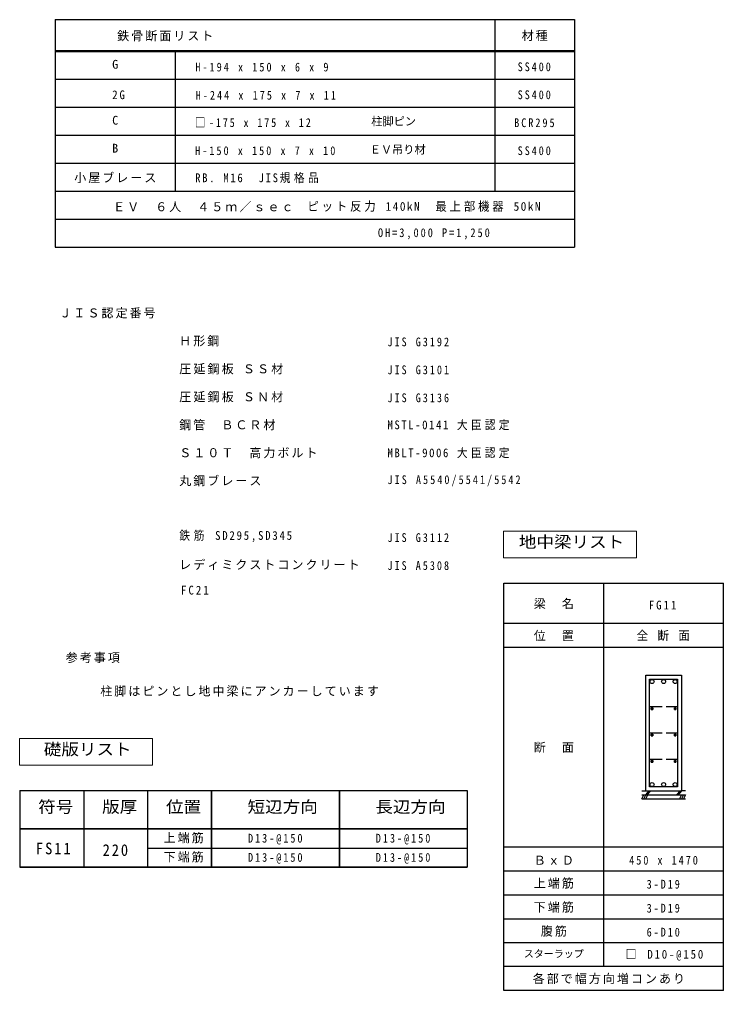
# Model space of a CAD drawing. Units: millimetres at full size, sheet at 1:50; details may follow other scales. Extents: x -9576 to 8905, y -5924 to 6588.
# Drawn here: x 92 to 8905, y -5924 to 6234 of the extents above; entities that cross this region are included whole.
import ezdxf
from ezdxf.enums import TextEntityAlignment as Align

# ---------------------------------------------------------------- set-up
doc = ezdxf.new("R2010")
doc.units = ezdxf.units.MM
doc.header["$LTSCALE"] = 50
doc.linetypes.add('DASHED1', pattern=[1.8, 1.2, -0.6])
doc.linetypes.add('DASHED3', pattern=[4, 3, -1])
doc.layers.add('0-2_LAYER6', color=7, linetype='DASHED1', lineweight=18)
doc.layers.add('0-3_LAYER7', color=7, linetype='Continuous', lineweight=25)
doc.styles.add('ＭＳ ゴシック', font='')
doc.styles.add('ＭＳ Ｐゴシック', font='')
doc.styles.get('ＭＳ ゴシック').set_extended_font_data('MS Gothic')
doc.styles.get('ＭＳ Ｐゴシック').set_extended_font_data('MS PGothic')

msp = doc.modelspace()

# ---------------------------------------------------------------- linework, layer by layer
at = {"layer": '0-2_LAYER6', "linetype": 'Continuous', "lineweight": 25}
for p, q in [((96.2, -3420.71), (5696.2, -3420.71)), ((96.2, -3420.71), (96.2, -4380.71)), ((896.2, -3420.71), (896.2, -4380.71)), ((1696.2, -3420.71), (1696.2, -4380.71)), ((5696.2, -3420.71), (5696.2, -4380.71)), ((1696.2, -4140.71), (5696.2, -4140.71))]:
    msp.add_line(p, q, dxfattribs=at)
at = {"layer": '0-2_LAYER6', "color": 3, "linetype": 'Continuous', "lineweight": 35}
for p, q in [((2496.2, -3420.71), (2496.2, -4380.71)), ((4096.2, -3420.71), (4096.2, -4380.71)), ((96.2, -3900.71), (5696.2, -3900.71)), ((96.2, -4380.71), (5696.2, -4380.71))]:
    msp.add_line(p, q, dxfattribs=at)
at = {"layer": '0-2_LAYER6', "color": 4, "linetype": 'Continuous'}
for points in [[(6150.4, -172.83), (7815.33, -172.83), (7815.33, -506.99), (6150.4, -506.99)], [(91.82, -2769.65), (1756.76, -2769.65), (1756.76, -3103.81), (91.82, -3103.81)]]:
    msp.add_lwpolyline(points, close=True, dxfattribs=at)
at = {"layer": '0-3_LAYER7'}
for p, q in [((540.37, 6233.91), (7040.37, 6233.91)), ((6040.37, 6233.91), (6040.37, 4083.91)), ((7040.37, 6233.91), (7040.37, 3383.91)), ((540.37, 5843.92), (7040.37, 5843.92)), ((2040.37, 5843.92), (2040.37, 4083.91)), ((540.37, 5833.91), (7040.37, 5833.91)), ((540.37, 5483.91), (7040.37, 5483.91)), ((540.37, 5133.91), (7040.37, 5133.91)), ((540.37, 4783.91), (7040.37, 4783.91)), ((540.37, 4433.91), (7040.37, 4433.91)), ((540.37, 4083.91), (7040.37, 4083.91)), ((540.37, 3733.91), (7040.37, 3733.91)), ((6154.77, -823.88), (8904.78, -823.88)), ((6154.77, -5923.88), (6154.77, -823.88)), ((7404.78, -5623.88), (7404.78, -823.88)), ((8904.78, -5923.88), (8904.78, -823.88)), ((6154.77, -1323.88), (8904.78, -1323.88)), ((6154.77, -1623.88), (8904.78, -1623.88)), ((7929.78, -3423.88), (7929.78, -1973.88)), ((7929.78, -1973.88), (8379.78, -1973.88)), ((7979.77, -3373.88), (7979.77, -2023.88)), ((7979.77, -2023.88), (8329.77, -2023.88)), ((8329.77, -2023.88), (8329.77, -3373.88)), ((8379.78, -1973.88), (8379.78, -3423.88)), ((8000.09, -2403.25), (8000.09, -2384.5)), ((8000.09, -2384.5), (8018.84, -2384.5)), ((8000.09, -2403.25), (8018.84, -2403.25)), ((8006.34, -2397), (8006.34, -2390.75)), ((8006.34, -2390.75), (8012.59, -2390.75)), ((8006.34, -2397), (8012.59, -2397)), ((8012.59, -2390.75), (8012.59, -2397)), ((8018.84, -2384.5), (8018.84, -2403.25)), ((8289.15, -2403.25), (8289.15, -2384.5)), ((8289.15, -2384.5), (8307.9, -2384.5)), ((8289.15, -2403.25), (8307.9, -2403.25)), ((8295.4, -2397), (8295.4, -2390.75)), ((8295.4, -2390.75), (8301.65, -2390.75)), ((8295.4, -2397), (8301.65, -2397)), ((8301.65, -2390.75), (8301.65, -2397)), ((8307.9, -2384.5), (8307.9, -2403.25)), ((8000.09, -2733.25), (8000.09, -2714.5)), ((8000.09, -2714.5), (8018.84, -2714.5)), ((8000.09, -2733.25), (8018.84, -2733.25)), ((8006.34, -2727), (8006.34, -2720.75)), ((8006.34, -2720.75), (8012.59, -2720.75)), ((8006.34, -2727), (8012.59, -2727)), ((8012.59, -2720.75), (8012.59, -2727)), ((8018.84, -2714.5), (8018.84, -2733.25)), ((8289.15, -2733.25), (8289.15, -2714.5)), ((8289.15, -2714.5), (8307.9, -2714.5)), ((8289.15, -2733.25), (8307.9, -2733.25)), ((8295.4, -2727), (8295.4, -2720.75)), ((8295.4, -2720.75), (8301.65, -2720.75)), ((8295.4, -2727), (8301.65, -2727)), ((8301.65, -2720.75), (8301.65, -2727)), ((8307.9, -2714.5), (8307.9, -2733.25)), ((8000.09, -3063.25), (8000.09, -3044.5)), ((8000.09, -3044.5), (8018.84, -3044.5)), ((8000.09, -3063.25), (8018.84, -3063.25)), ((8006.34, -3057), (8006.34, -3050.75)), ((8006.34, -3050.75), (8012.59, -3050.75)), ((8006.34, -3057), (8012.59, -3057)), ((8012.59, -3050.75), (8012.59, -3057)), ((8018.84, -3044.5), (8018.84, -3063.25)), ((8289.15, -3063.25), (8289.15, -3044.5)), ((8289.15, -3044.5), (8307.9, -3044.5)), ((8289.15, -3063.25), (8307.9, -3063.25)), ((8295.4, -3057), (8295.4, -3050.75)), ((8295.4, -3050.75), (8301.65, -3050.75)), ((8295.4, -3057), (8301.65, -3057)), ((8301.65, -3050.75), (8301.65, -3057)), ((8307.9, -3044.5), (8307.9, -3063.25)), ((8329.77, -3373.88), (7979.77, -3373.88)), ((7879.77, -3423.88), (7929.78, -3423.88)), ((7879.77, -3523.88), (7904.77, -3473.88)), ((7879.77, -3473.88), (8429.77, -3473.88)), ((7879.77, -3523.88), (8429.77, -3523.88)), ((7884.46, -3523.88), (7884.46, -3519.19)), ((7898.52, -3473.88), (7898.52, -3480.13)), ((7904.77, -3523.88), (7929.78, -3473.88)), ((7909.46, -3523.88), (7909.46, -3519.19)), ((7923.53, -3473.88), (7923.53, -3480.13)), ((7929.78, -3473.88), (7973.52, -3423.88)), ((7929.78, -3423.88), (8379.78, -3423.88)), ((7929.78, -3523.88), (7954.77, -3473.88)), ((7934.46, -3523.88), (7934.46, -3519.19)), ((7939.15, -3473.88), (7984.46, -3423.88)), ((7948.52, -3473.88), (7993.84, -3423.88)), ((7948.52, -3473.88), (7948.52, -3480.13)), ((8359.46, -3423.88), (8314.15, -3473.88)), ((8368.84, -3423.88), (8323.52, -3473.88)), ((8379.78, -3423.88), (8334.46, -3473.88)), ((8379.78, -3473.88), (8354.77, -3523.88)), ((8359.46, -3523.88), (8359.46, -3519.19)), ((8373.52, -3473.88), (8373.52, -3480.13)), ((8429.77, -3423.88), (8379.78, -3423.88)), ((8404.78, -3473.88), (8379.78, -3523.88)), ((8384.46, -3523.88), (8384.46, -3519.19)), ((8398.53, -3473.88), (8398.53, -3480.13)), ((8429.77, -3473.88), (8404.78, -3523.88)), ((8409.46, -3523.88), (8409.46, -3519.19)), ((8423.52, -3473.88), (8423.52, -3480.13)), ((6154.77, -4123.88), (7404.78, -4123.88)), ((7404.78, -4123.88), (8904.78, -4123.88)), ((6154.77, -4423.88), (7404.78, -4423.88)), ((7404.78, -4423.88), (8904.78, -4423.88)), ((6154.77, -4723.88), (7404.78, -4723.88)), ((7404.78, -4723.88), (8904.78, -4723.88)), ((6154.77, -5023.88), (7404.78, -5023.88)), ((7404.78, -5023.88), (8904.78, -5023.88)), ((6154.77, -5323.88), (7404.78, -5323.88)), ((7404.78, -5323.88), (8904.78, -5323.88)), ((8904.78, -5623.88), (6154.77, -5623.88)), ((8904.78, -5923.88), (6154.77, -5923.88))]:
    msp.add_line(p, q, dxfattribs=at)
at = {"layer": '0-3_LAYER7', "linetype": 'DASHED3'}
for p, q in [((7984.46, -2368.88), (8323.52, -2368.88)), ((7984.46, -2698.88), (8323.52, -2698.88)), ((7984.46, -3028.88), (8323.52, -3028.88))]:
    msp.add_line(p, q, dxfattribs=at)
at = {"layer": '0-3_LAYER7'}
msp.add_lwpolyline([(540.37, 6233.91), (540.37, 3383.91), (7040.37, 3383.91)], dxfattribs=at)
for centre in [(8009.46, -2055.13), (8154.76, -2055.13), (8298.53, -2055.13), (8009.46, -3344.19), (8154.77, -3344.19), (8298.53, -3344.19)]:
    msp.add_circle(centre, 25, dxfattribs=at)

# ---------------------------------------------------------------- texts
at = {"layer": '0-2_LAYER6'}
for s, height, style, p in [('G', 110, 'ＭＳ ゴシック', (1252.87, 5583.91)), ('C', 110, 'ＭＳ ゴシック', (1252.87, 4883.91)), ('柱脚ピン', 102.6, 'ＭＳ Ｐゴシック', (4495.39, 4875.56)), ('B', 110, 'ＭＳ ゴシック', (1252.87, 4533.91)), ('ＥＶ吊り材', 102.6, 'ＭＳ Ｐゴシック', (4476.15, 4522.88))]:
    msp.add_text(s, height=height, dxfattribs=dict(at, style=style)).set_placement(p, align=Align.BOTTOM_LEFT)
at = {"layer": '0-2_LAYER6', "style": 'ＭＳ ゴシック', "width": 1.1}
for s, p in [('符号', (326.2, -3740.71)), ('版厚', (1126.2, -3740.71)), ('位置', (1926.2, -3740.71)), ('短辺方向', (2946.2, -3740.71)), ('長辺方向', (4546.2, -3740.71))]:
    msp.add_text(s, height=146.6, dxfattribs=at).set_placement(p, align=Align.BOTTOM_LEFT)
at = {"layer": '0-2_LAYER6', "attachment_point": 7, "style": 'ＭＳ ゴシック'}
for s, insert, char_height in [('\\T1.4;\\W0.85;H-194\\~x\\~150\\~x\\~6\\~x\\~9', (2293.54, 5581.06), 110), ('\\T1.36;\\W0.9;2G', (1252.87, 5233.91), 110), ('\\T1.4;\\W0.85;H-244\\~x\\~175\\~x\\~7\\~x\\~11', (2297.79, 5227.73), 110), ('\\T1.36;\\W0.85;□-175\\~x\\~175\\~x\\~12', (2290.37, 4883.91), 110), ('\\T1.4;\\W0.85;H-150\\~x\\~150\\~x\\~7\\~x\\~10', (2290.37, 4533.91), 110), ('\\T1.17;小屋ブレース', (777.87, 4183.91), 110), ('\\T1.31;\\W0.9;RB.\\~M16\\~\\~JIS規格品', (2290.37, 4183.91), 110), ('\\T1.17;ＥＶ\u3000６人\u3000４５ｍ／ｓｅｃ', (1264.56, 3819.45), 110), ('\\T1.25;\\W0.95;ピット反力\\~140kN\\~\\~最上部機器\\~50kN', (3695.45, 3825.29), 110), ('\\T1.4;\\W0.85;OH=3,000\\~P=1,250', (4579.45, 3480.52), 110), ('\\T1.17;ＪＩＳ認定番号', (592.33, 2490.15), 110), ('\\T1.17;Ｈ形鋼', (2092.33, 2140.15), 110), ('\\T1.39;\\W0.85;JIS\\~G3192', (4698.07, 2140.15), 110), ('\\T1.18;圧延鋼板\\~ＳＳ材', (2092.33, 1790.15), 110), ('\\T1.39;\\W0.85;JIS\\~G3101', (4698.07, 1790.15), 110), ('\\T1.18;圧延鋼板\\~ＳＮ材', (2092.33, 1440.15), 110), ('\\T1.39;\\W0.85;JIS\\~G3136', (4698.07, 1440.15), 110), ('\\T1.17;鋼管\u3000ＢＣＲ材', (2092.33, 1090.15), 110), ('\\T1.29;\\W0.9;MSTL-0141\\~大臣認定', (4698.07, 1090.15), 110), ('\\T1.17;Ｓ１０Ｔ\u3000高力ボルト', (2092.33, 740.15), 110), ('\\T1.29;\\W0.9;MBLT-9006\\~大臣認定', (4698.07, 740.15), 110), ('\\T1.17;丸鋼ブレース', (2092.33, 390.15), 110), ('\\T1.4;\\W0.85;JIS\\~A5540/5541/5542', (4698.07, 390.15), 110), ('\\T1.33;\\W0.9;鉄筋\\~SD295,SD345', (2092.33, -309.85), 110), ('\\T1.39;\\W0.85;JIS\\~G3112', (4698.07, -309.85), 110), ('\\T1.17;レディミクストコンクリート', (2092.33, -659.85), 110), ('\\T1.39;\\W0.85;JIS\\~A5308', (4698.07, -659.85), 110), ('\\T1.38;\\W0.9;FC21', (2114.36, -967.38), 110), ('\\T1.38;\\W0.9;FG11', (7968.32, -1154.43), 110), ('\\T1.17;参考事項', (671.58, -1824.89), 110), ('\\T1.17;柱脚はピンとし地中梁にアンカーしています', (1103.73, -2243.07), 110), ('\\T1.17;上端筋', (1896.2, -4080.71), 110), ('\\T1.17;上端筋', (1896.2, -4080.71), 110), ('\\T1.39;\\W0.85;D13-@150', (2952.45, -4095.71), 110), ('\\T1.39;\\W0.85;D13-@150', (4552.45, -4095.71), 110), ('\\T1.28;\\W0.9;FS11', (298.7, -4220.71), 146.6), ('\\T1.27;\\W0.9;220', (1133.7, -4240.71), 146.6), ('\\T1.17;下端筋', (1896.2, -4320.71), 110), ('\\T1.39;\\W0.85;D13-@150', (2952.45, -4335.71), 110), ('\\T1.39;\\W0.85;D13-@150', (4552.45, -4335.71), 110), ('\\T1.17;各部で幅方向増コンあり', (6516.45, -5843.55), 110)]:
    msp.add_mtext(s, dxfattribs=dict(at, insert=insert, char_height=char_height))
at = {"layer": '0-3_LAYER7', "style": 'ＭＳ ゴシック', "width": 1.1}
for s, p in [('地中梁リスト', (6342.27, -423.88)), ('礎版リスト', (396.2, -3020.71))]:
    msp.add_text(s, height=146.6, dxfattribs=at).set_placement(p, align=Align.BOTTOM_LEFT)
at = {"layer": '0-3_LAYER7', "color": 4, "style": 'ＭＳ ゴシック'}
msp.add_text('スターラップ', height=91.64, dxfattribs=at).set_placement((6404.78, -5536.38), align=Align.BOTTOM_LEFT)
at = {"layer": '0-3_LAYER7', "char_height": 110, "attachment_point": 7, "style": 'ＭＳ ゴシック'}
for s, insert in [('\\T1.17;鉄骨断面リスト', (1315.37, 5958.91)), ('\\T1.17;材種', (6377.87, 5963.91)), ('\\T1.38;\\W0.85;SS400', (6327.87, 5583.91)), ('\\T1.38;\\W0.85;SS400', (6327.87, 5233.91)), ('\\T1.39;\\W0.85;BCR295', (6284.12, 4883.91)), ('\\T1.38;\\W0.85;SS400', (6327.87, 4533.91)), ('\\T1.17;梁\u3000名', (6529.78, -1148.88)), ('\\T1.17;位\u3000置', (6529.78, -1548.88)), ('\\T1.22;\\W0.95;全\\~断\\~面', (7817.27, -1548.88)), ('\\T1.17;断\u3000面', (6529.78, -2948.88)), ('\\T1.17;ＢｘＤ', (6529.78, -4348.88)), ('\\T1.39;\\W0.85;450\\~x\\~1470', (7723.53, -4348.88)), ('\\T1.17;上端筋', (6529.78, -4648.88)), ('\\T1.38;\\W0.85;3-D19', (7942.28, -4648.88)), ('\\T1.17;下端筋', (6529.78, -4948.88)), ('\\T1.38;\\W0.85;3-D19', (7942.28, -4948.88)), ('\\T1.17;腹筋', (6617.28, -5248.88)), ('\\T1.38;\\W0.85;6-D10', (7942.28, -5248.88)), ('\\T1.34;\\W0.9;□\\~D10-@150', (7679.78, -5548.88))]:
    msp.add_mtext(s, dxfattribs=dict(at, insert=insert))

doc.saveas('drawing.dxf')
